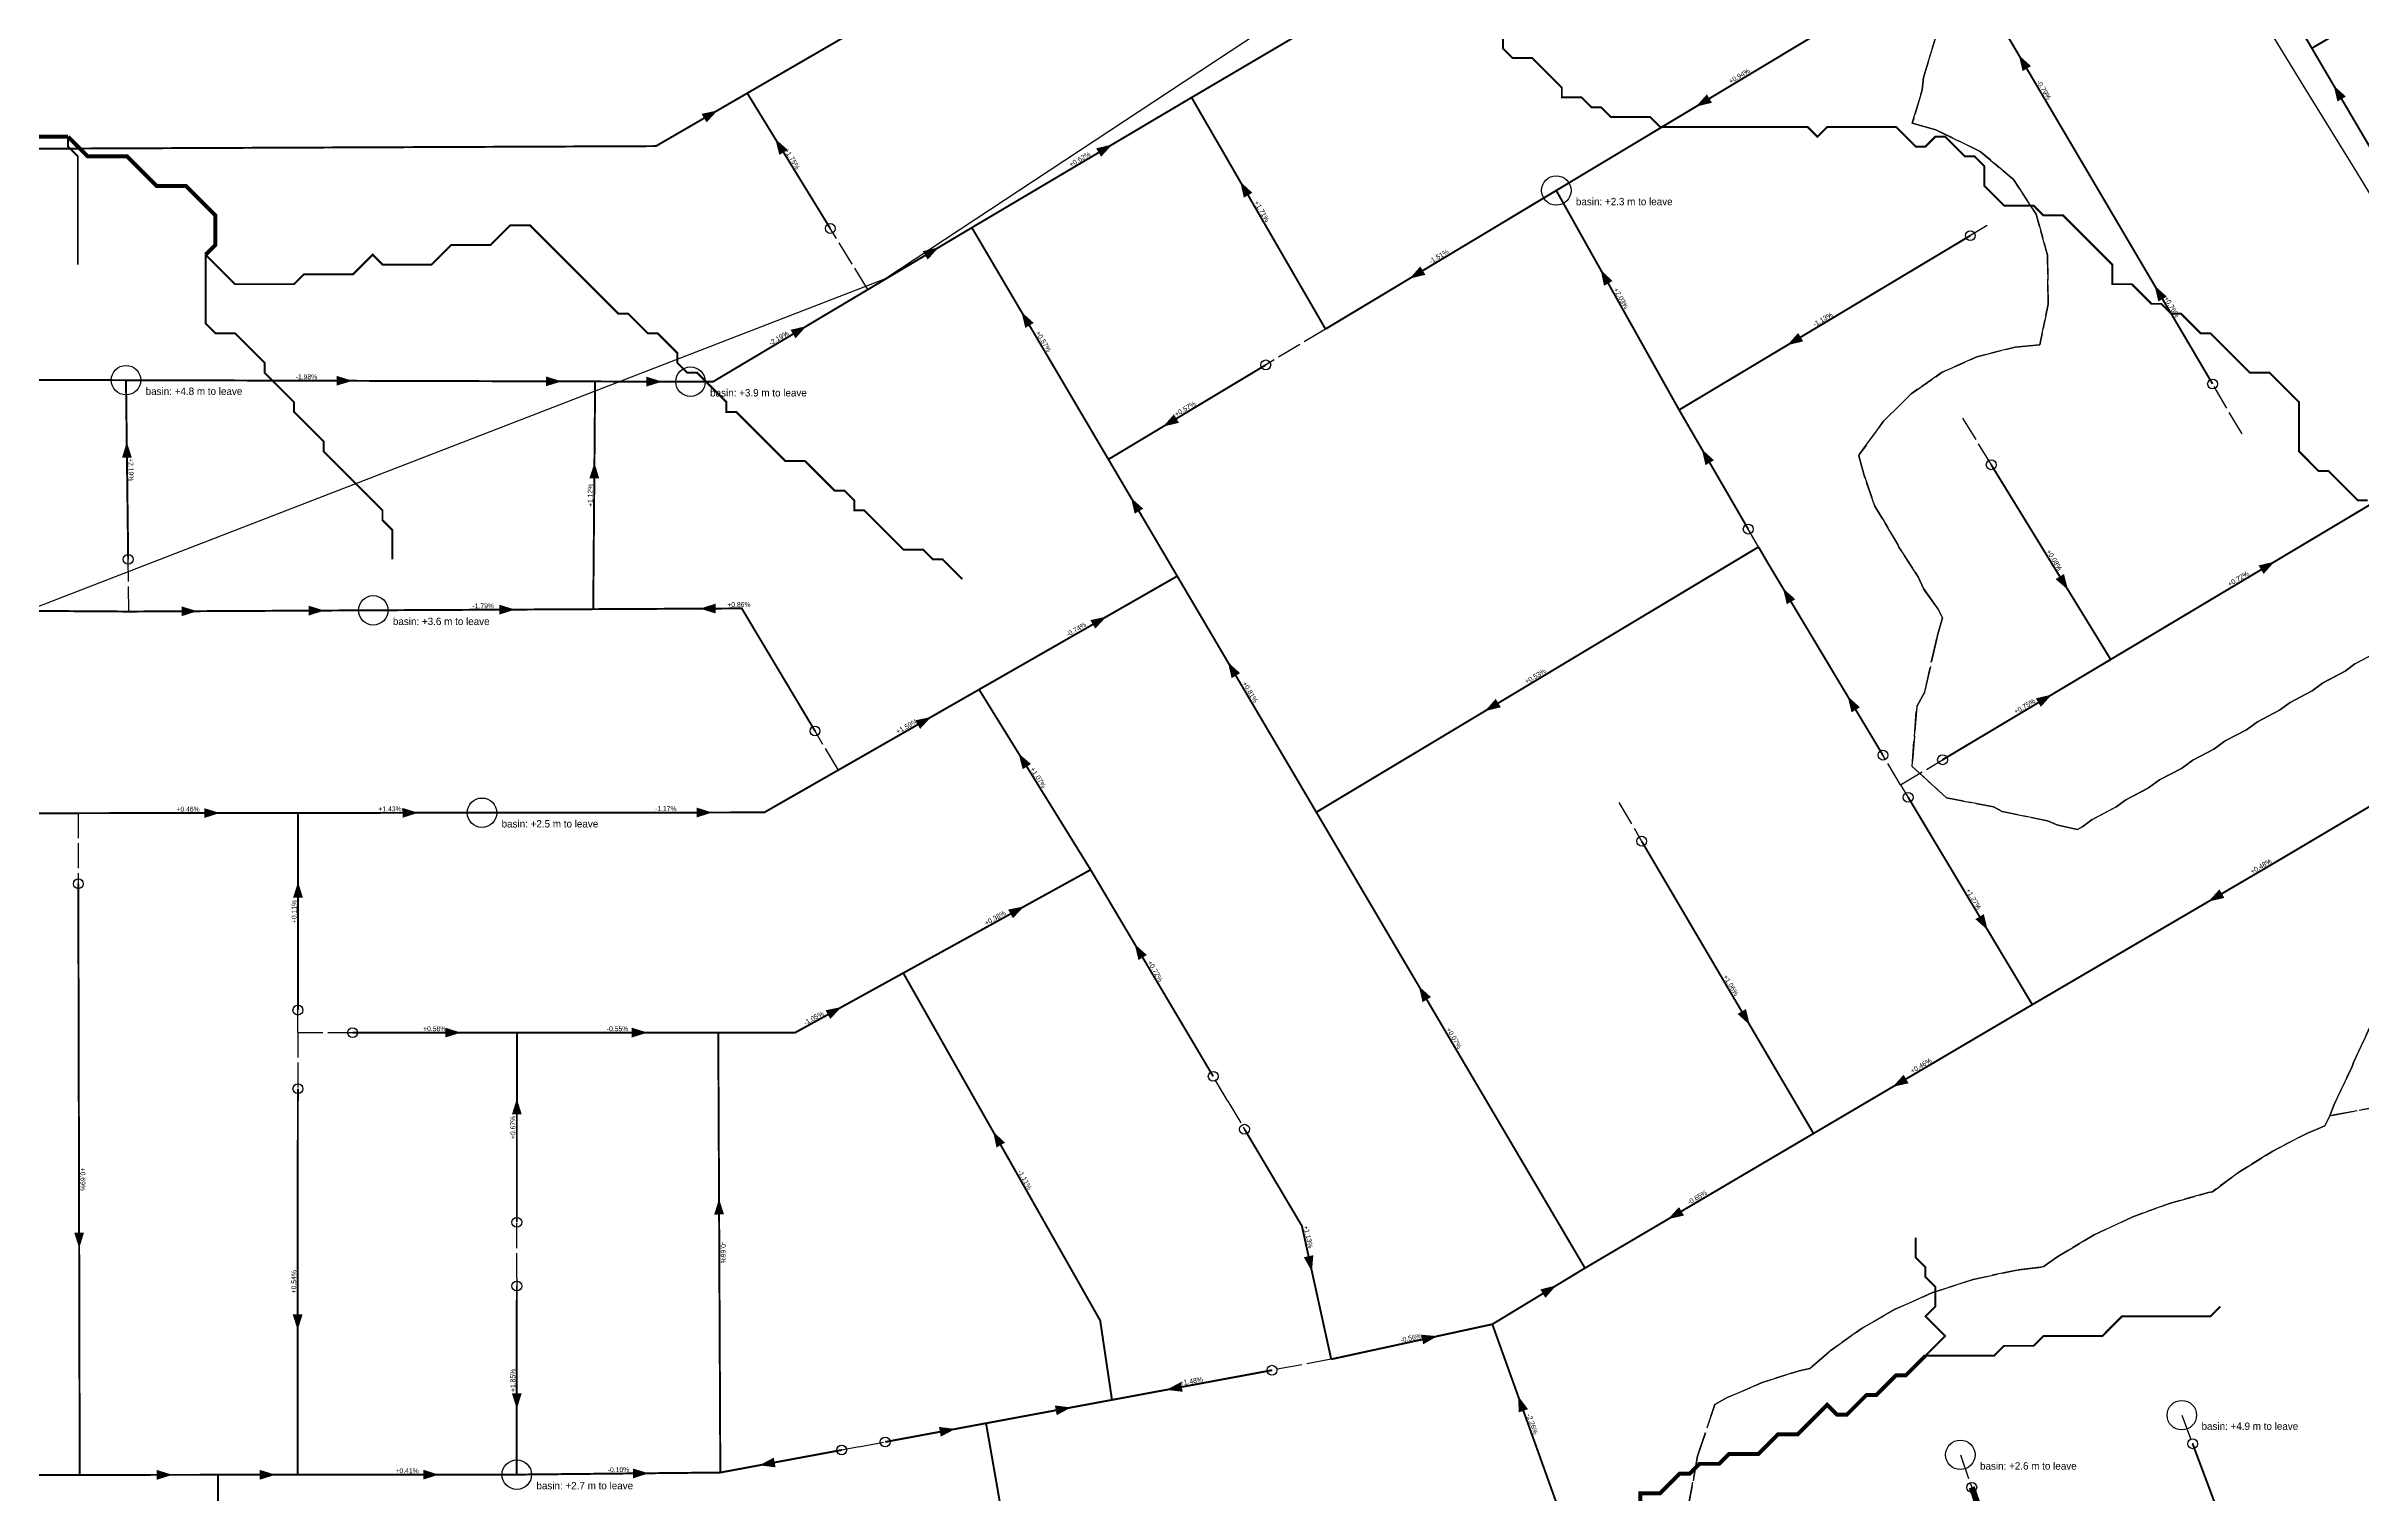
# Model space of a CAD drawing. Header units: metres. Extents: x 442821 to 452274, y 2561971 to 2571293.
# Drawn here: x 444798 to 445741, y 2565432 to 2566021 of the extents above; entities that cross this region are included whole.
import ezdxf
from ezdxf.enums import TextEntityAlignment as Align

# ---------------------------------------------------------------- set-up
doc = ezdxf.new("R2010")
doc.units = ezdxf.units.M
doc.header["$LTSCALE"] = 8
doc.linetypes.add('DASHDOT', pattern=[3.556, 2.54, -0.508, 0, -0.508])
doc.linetypes.add('DASHED', pattern=[1.524, 1.27, -0.254])
for name, color, linetype in [('A_ARROWS', 7, 'Continuous'), ('A_BASINS', 1, 'Continuous'), ('A_BRANCH', 7, 'Continuous'), ('A_BUILT_2006', 252, 'Continuous'), ('A_CATCHMENTS', 7, 'Continuous'), ('A_GRADIENT', 8, 'Continuous'), ('A_HEAD_GAP', 8, 'Continuous'), ('A_HEADS', 8, 'Continuous'), ('A_LATERAL', 7, 'Continuous'), ('A_STREAMS', 5, 'Continuous'), ('A_SUBMAIN', 7, 'Continuous')]:
    doc.layers.add(name, color=color, linetype=linetype)

msp = doc.modelspace()

# ---------------------------------------------------------------- linework, layer by layer
at = {"layer": 'A_ARROWS', "color": 2}
for points in [[(445601.28, 2566017.2), (445606.25, 2566012.7), (445602.81, 2566010.67)], [(445729.46, 2566004.83), (445734.42, 2566000.32), (445730.97, 2565998.3)], [(445656.54, 2565923.41), (445661.51, 2565918.92), (445658.07, 2565916.89)], [(445705.42, 2565811.02), (445700.94, 2565806.02), (445698.89, 2565809.45)], [(445621.32, 2565799.48), (445616.27, 2565803.89), (445619.68, 2565805.98)], [(445614.74, 2565756.91), (445610.26, 2565751.91), (445608.21, 2565755.35)]]:
    msp.add_solid(points, dxfattribs=at)
at = {"layer": 'A_ARROWS', "color": 3}
for points in [[(445469.84, 2565996.22), (445474.3, 2566001.23), (445476.36, 2565997.8)], [(445071.64, 2565994.71), (445067.1, 2565989.78), (445065.1, 2565993.24)], [(445095.1, 2565983.07), (445100.15, 2565978.66), (445096.74, 2565976.57)], [(445232.21, 2565980.78), (445227.72, 2565975.8), (445225.68, 2565979.24)], [(445284.35, 2565965.7), (445289.28, 2565961.16), (445285.82, 2565959.16)], [(445161.59, 2565938.92), (445157.12, 2565933.92), (445155.07, 2565937.36)], [(445353.2, 2565926.19), (445357.66, 2565931.2), (445359.72, 2565927.77)], [(445431.04, 2565929.85), (445435.91, 2565925.24), (445432.42, 2565923.29)], [(445195.31, 2565912.67), (445200.28, 2565908.17), (445196.84, 2565906.14)], [(445107.81, 2565906.91), (445103.34, 2565901.92), (445101.29, 2565905.35)], [(445506.99, 2565899.1), (445511.45, 2565904.1), (445513.51, 2565900.67)], [(444922.92, 2565884.62), (444916.51, 2565882.64), (444916.52, 2565886.64)], [(445008.11, 2565884.38), (445001.71, 2565882.4), (445001.72, 2565886.4)], [(445049.03, 2565884.27), (445042.63, 2565882.29), (445042.64, 2565886.29)], [(445252.89, 2565865.95), (445257.34, 2565870.96), (445259.4, 2565867.53)], [(444831.09, 2565859.7), (444833.17, 2565853.33), (444829.17, 2565853.28)], [(445472.24, 2565856.82), (445477.18, 2565852.29), (445473.72, 2565850.28)], [(445021.47, 2565851.27), (445023.42, 2565844.85), (445019.42, 2565844.89)], [(445239.86, 2565837.06), (445244.84, 2565832.57), (445241.39, 2565830.54)], [(445505.27, 2565800.18), (445510.28, 2565795.71), (445506.84, 2565793.66)], [(444859.81, 2565790.84), (444853.42, 2565788.8), (444853.4, 2565792.8)], [(444911.55, 2565791.1), (444905.16, 2565789.07), (444905.14, 2565793.07)], [(444989.16, 2565791.5), (444982.77, 2565789.46), (444982.75, 2565793.46)], [(445064.41, 2565791.88), (445070.8, 2565793.91), (445070.82, 2565789.91)], [(445229.9, 2565788.63), (445225.34, 2565783.72), (445223.36, 2565787.19)], [(445279.32, 2565770.12), (445284.29, 2565765.62), (445280.84, 2565763.59)], [(445383.89, 2565750.15), (445388.35, 2565755.16), (445390.41, 2565751.73)], [(445531.61, 2565756.2), (445536.61, 2565751.73), (445533.18, 2565749.68)], [(445158.6, 2565747.83), (445154.04, 2565742.92), (445152.05, 2565746.39)], [(445194.1, 2565733.01), (445199.17, 2565728.62), (445195.77, 2565726.51)], [(444869.02, 2565708.69), (444862.62, 2565706.68), (444862.61, 2565710.68)], [(444949.74, 2565708.77), (444943.34, 2565706.76), (444943.33, 2565710.76)], [(445069.48, 2565708.9), (445063.08, 2565706.89), (445063.08, 2565710.89)], [(444900.81, 2565680.62), (444902.8, 2565674.22), (444898.8, 2565674.22)], [(445678.42, 2565672.63), (445682.93, 2565677.59), (445684.95, 2565674.14)], [(445196.45, 2565670.7), (445191.81, 2565665.86), (445189.88, 2565669.36)], [(445588.61, 2565661.01), (445583.61, 2565665.47), (445587.04, 2565667.53)], [(445241.37, 2565655.38), (445246.35, 2565650.9), (445242.91, 2565648.86)], [(445357.03, 2565638.24), (445362, 2565633.74), (445358.56, 2565631.71)], [(445122.12, 2565629.73), (445117.48, 2565624.89), (445115.55, 2565628.4)], [(445491.75, 2565622.39), (445486.78, 2565626.89), (445490.23, 2565628.92)], [(444967.13, 2565619.3), (444960.73, 2565617.3), (444960.73, 2565621.3)], [(445043.08, 2565619.3), (445036.68, 2565617.3), (445036.68, 2565621.3)], [(445549.89, 2565597.19), (445554.39, 2565602.16), (445556.42, 2565598.71)], [(444989.88, 2565592.41), (444991.88, 2565586.01), (444987.88, 2565586.01)], [(445183.72, 2565579.09), (445188.61, 2565574.5), (445185.13, 2565572.53)], [(445072.19, 2565551.67), (445074.22, 2565545.28), (445070.22, 2565545.26)], [(445458.44, 2565543.34), (445462.94, 2565548.31), (445464.97, 2565544.86)], [(444811.72, 2565531.51), (444809.7, 2565537.91), (444813.7, 2565537.92)], [(445313.53, 2565522.03), (445310.21, 2565527.85), (445314.11, 2565528.71)], [(445413.01, 2565516.38), (445408.58, 2565511.35), (445406.51, 2565514.77)], [(444900.65, 2565498.19), (444898.66, 2565504.59), (444902.66, 2565504.59)], [(445364.64, 2565495.74), (445358.82, 2565492.43), (445357.97, 2565496.34)], [(444989.86, 2565466.09), (444987.86, 2565472.49), (444991.86, 2565472.49)], [(445254.26, 2565473.9), (445260.19, 2565477.03), (445260.92, 2565473.1)], [(445397.45, 2565471.4), (445401.49, 2565466.05), (445397.72, 2565464.7)], [(445168.38, 2565457.98), (445162.45, 2565454.84), (445161.72, 2565458.78)], [(445215.56, 2565466.73), (445209.63, 2565463.59), (445208.91, 2565467.52)], [(444849.7, 2565439.3), (444843.3, 2565437.29), (444843.29, 2565441.29)], [(444891.64, 2565439.33), (444885.24, 2565437.32), (444885.24, 2565441.32)], [(444958.15, 2565439.37), (444951.75, 2565437.37), (444951.75, 2565441.37)], [(445043.57, 2565439.94), (445037.19, 2565437.87), (445037.15, 2565441.87)], [(445088.54, 2565443.17), (445094.47, 2565446.31), (445095.2, 2565442.37)]]:
    msp.add_solid(points, dxfattribs=at)
at = {"layer": 'A_BASINS', "color": 1}
for centre in [(445412.99, 2565962.08), (444830.78, 2565884.87), (445060.56, 2565884.24), (444931.43, 2565791.2), (444975.67, 2565708.8), (445667.66, 2565463.6), (445577.48, 2565447.42), (444989.85, 2565439.39)]:
    msp.add_circle(centre, 6, dxfattribs=at)
at = {"layer": 'A_BRANCH', "color": 2, "const_width": 0.8}
for points in [[(445798.33, 2566065.43), (445720.56, 2566019.99)], [(445570.23, 2565730.35), (445638.68, 2565771.19)]]:
    msp.add_lwpolyline(points, dxfattribs=at)
at = {"layer": 'A_BRANCH', "color": 3, "const_width": 0.8}
for points in [[(445563.7, 2566052.58), (445412.99, 2565962.08)], [(445117.47, 2565946.62), (445083.68, 2566001.69)], [(444831.67, 2565811.94), (444830.78, 2565884.87)], [(445294.75, 2565891.09), (445230.69, 2565852.63)], [(445491.13, 2565824.24), (445463, 2565872.77)], [(445111.26, 2565742.07), (445081.43, 2565791.97), (445020.98, 2565791.66)], [(445556.24, 2565715.07), (445606.77, 2565630.69)], [(444811.36, 2565679.88), (444811.94, 2565439.27)], [(444900.74, 2565596.47), (444900.6, 2565439.33)], [(445286.09, 2565579.98), (445309.45, 2565540.61), (445321.38, 2565486.35)], [(444989.87, 2565516.14), (444989.85, 2565439.39)], [(445297.27, 2565481.88), (445232.14, 2565469.8)], [(445139.81, 2565452.68), (445180.87, 2565460.29)]]:
    msp.add_lwpolyline(points, dxfattribs=at)
at = {"layer": 'A_BRANCH', "color": 3, "linetype": 'DASHED', "const_width": 0.8}
for points in [[(445794.24, 2565741.07), (445704.29, 2565687.78), (445606.77, 2565630.69)], [(444900.76, 2565628.47), (444900.83, 2565708.72)]]:
    msp.add_lwpolyline(points, dxfattribs=at)
at = {"layer": 'A_BUILT_2006', "color": 252}
for points in [[(444422.44, 2563343.67), (444425.81, 2563359.7), (444354.25, 2563402.28), (444079.07, 2562950.56), (443944.47, 2563054.62), (443895.55, 2563534.89), (443894.21, 2564981.63), (443353.42, 2565026.28), (443356.77, 2565236.27), (445139.69, 2565926.07), (445353.06, 2566067)], [(445698.38, 2566035.12), (445716.87, 2566005.02)], [(445716.87, 2566005.02), (445737.19, 2565971.95)], [(445737.19, 2565971.95), (445757.08, 2565939.58)]]:
    msp.add_lwpolyline(points, dxfattribs=at)
at = {"layer": 'A_CATCHMENTS', "color": 2, "linetype": 'DASHED'}
for points in [[(445747.42, 2565774.36), (445738.11, 2565769.4), (445734.07, 2565766.42), (445724.91, 2565761.55), (445720.71, 2565758.47), (445711.7, 2565753.71), (445707.36, 2565750.52), (445698.5, 2565745.86), (445694, 2565742.58), (445685.3, 2565738.02), (445680.71, 2565734.68), (445672.09, 2565730.18), (445667.51, 2565726.86), (445658.61, 2565722.23), (445654.13, 2565718.96), (445644.89, 2565714.12), (445640.75, 2565711.06), (445631.17, 2565706), (445627.36, 2565703.17), (445625.19, 2565702.01), (445617.13, 2565703.77), (445612.91, 2565705.5), (445594.56, 2565709.36), (445590.93, 2565711.22), (445571.82, 2565714.85), (445557.82, 2565727.67), (445559.71, 2565752.09), (445562.99, 2565758.05), (445567.98, 2565780.29), (445568.11, 2565780.57), (445570.18, 2565788.11), (445568.39, 2565791.69), (445562.45, 2565800.03), (445560.27, 2565804.89), (445552.44, 2565816.9), (445552, 2565818), (445542.72, 2565833.63), (445538.13, 2565846.64), (445536.14, 2565854.13), (445536.44, 2565854.69), (445546.24, 2565868.22), (445557.47, 2565879.34), (445570.13, 2565888.08), (445584.23, 2565894.41), (445599.76, 2565898.35), (445609.79, 2565899.27), (445613.17, 2565915.83), (445612.96, 2565935.72), (445608.29, 2565952.44), (445599.16, 2565966.52), (445585.56, 2565977.98), (445567.5, 2565986.81), (445557.93, 2565989.44), (445561.99, 2566003.03), (445562.44, 2566008.12), (445567.94, 2566026.01)], [(445834.88, 2565605.16), (445727.86, 2565585.48), (445729.6, 2565590.03), (445737, 2565605.52), (445737.58, 2565607.16), (445745.64, 2565624.73)]]:
    msp.add_lwpolyline(points, dxfattribs=at)
at = {"layer": 'A_CATCHMENTS', "color": 3, "linetype": 'DASHED'}
for points in [[(445567.94, 2566026.01), (445562.44, 2566008.12), (445561.99, 2566003.03), (445557.93, 2565989.44), (445567.5, 2565986.81), (445585.56, 2565977.98), (445599.16, 2565966.52), (445608.29, 2565952.44), (445612.96, 2565935.72), (445613.17, 2565915.83), (445609.79, 2565899.27), (445599.76, 2565898.35), (445584.23, 2565894.41), (445570.13, 2565888.08), (445557.47, 2565879.34), (445546.24, 2565868.22), (445536.44, 2565854.69), (445536.14, 2565854.13), (445538.13, 2565846.64), (445542.72, 2565833.63), (445552, 2565818), (445552.44, 2565816.9), (445560.27, 2565804.89), (445562.45, 2565800.03), (445568.39, 2565791.69), (445570.18, 2565788.11), (445568.11, 2565780.57), (445567.98, 2565780.29), (445562.99, 2565758.05), (445559.71, 2565752.09), (445557.82, 2565727.67), (445571.82, 2565714.85), (445590.93, 2565711.22), (445594.56, 2565709.36), (445612.91, 2565705.5), (445617.13, 2565703.77), (445625.19, 2565702.01), (445627.36, 2565703.17), (445631.17, 2565706), (445640.75, 2565711.06), (445644.89, 2565714.12), (445654.13, 2565718.96), (445658.61, 2565722.23), (445667.51, 2565726.86), (445672.09, 2565730.18), (445680.71, 2565734.68), (445685.3, 2565738.02), (445694, 2565742.58), (445698.5, 2565745.86), (445707.36, 2565750.52), (445711.7, 2565753.71), (445720.71, 2565758.47), (445724.91, 2565761.55), (445734.07, 2565766.42), (445738.11, 2565769.4), (445747.42, 2565774.36)], [(445745.64, 2565624.73), (445737.58, 2565607.16), (445737, 2565605.52), (445729.6, 2565590.03), (445727.86, 2565585.48), (445725.86, 2565581.38), (445718.5, 2565578.25), (445704.68, 2565571.08), (445691.47, 2565562.89), (445680.08, 2565554.55), (445678.53, 2565554.24), (445663.04, 2565549.94), (445647.64, 2565544.32), (445631.99, 2565536.94), (445617.15, 2565528.2), (445611.17, 2565523.9), (445600.43, 2565522.64), (445582.69, 2565518.83), (445565.9, 2565513.38), (445550.91, 2565506.68), (445537.51, 2565499.03), (445524.88, 2565490.08), (445516.22, 2565482.59), (445511.93, 2565481.67), (445496.85, 2565476.88), (445482.58, 2565470.71), (445477.56, 2565467.9), (445470.5, 2565446.87), (445466.75, 2565426.27)]]:
    msp.add_lwpolyline(points, dxfattribs=at)
at = {"layer": 'A_CATCHMENTS', "color": 1, "linetype": 'DASHED'}
msp.add_lwpolyline([(445466.75, 2565426.27), (445470.5, 2565446.87), (445477.56, 2565467.9), (445482.58, 2565470.71), (445496.85, 2565476.88), (445511.93, 2565481.67), (445516.22, 2565482.59), (445524.88, 2565490.08), (445537.51, 2565499.03), (445550.91, 2565506.68), (445565.9, 2565513.38), (445582.69, 2565518.83), (445600.43, 2565522.64), (445611.17, 2565523.9), (445617.15, 2565528.2), (445631.99, 2565536.94), (445647.64, 2565544.32), (445663.04, 2565549.94), (445678.53, 2565554.24), (445680.08, 2565554.55), (445691.47, 2565562.89), (445704.68, 2565571.08), (445718.5, 2565578.25), (445725.86, 2565581.38), (445727.86, 2565585.48), (445834.88, 2565605.16)], dxfattribs=at)
at = {"layer": 'A_HEAD_GAP', "color": 8, "linetype": 'DASHED'}
for points in [[(445132.73, 2565921.74), (445117.47, 2565946.62)], [(445588.45, 2565947.86), (445581.56, 2565943.73)], [(445319.06, 2565905.69), (445294.75, 2565891.09)], [(445692.13, 2565863.02), (445680.15, 2565883.35)], [(445578.4, 2565869.42), (445590.05, 2565850.44)], [(445495.33, 2565816.99), (445491.13, 2565824.24)], [(444831.93, 2565790.69), (444831.67, 2565811.94)], [(445120.76, 2565726.18), (445111.26, 2565742.07)], [(445553.18, 2565720.18), (445545.96, 2565732.23)], [(445553.18, 2565720.18), (445570.23, 2565730.35)], [(445438.46, 2565713), (445447.74, 2565697.22)], [(445553.18, 2565720.18), (445556.24, 2565715.07)], [(444811.29, 2565708.62), (444811.36, 2565679.88)], [(444900.76, 2565619.3), (444900.76, 2565628.47)], [(444900.76, 2565619.3), (444900.74, 2565596.47)], [(444900.76, 2565619.3), (444923, 2565619.3)], [(445279.35, 2565591.34), (445273.34, 2565601.49)], [(445279.35, 2565591.34), (445286.09, 2565579.98)], [(444989.87, 2565519.35), (444989.87, 2565542.08)], [(444989.87, 2565519.35), (444989.87, 2565516.14)], [(445321.38, 2565486.35), (445297.27, 2565481.88)], [(445667.66, 2565463.6), (445672.03, 2565451.93)], [(445129.14, 2565450.7), (445122.12, 2565449.4)], [(445129.14, 2565450.7), (445139.81, 2565452.68)], [(445577.48, 2565447.42), (445582.13, 2565434.23)]]:
    msp.add_lwpolyline(points, dxfattribs=at)
at = {"layer": 'A_HEADS', "color": 3}
for centre in [(445117.47, 2565946.62), (445581.56, 2565943.73), (445294.75, 2565891.09), (445491.13, 2565824.24), (444831.67, 2565811.94), (445111.26, 2565742.07), (445545.96, 2565732.23), (445556.24, 2565715.07), (445447.74, 2565697.22), (444811.36, 2565679.88), (444900.76, 2565628.47), (444923, 2565619.3), (445273.34, 2565601.49), (444900.74, 2565596.47), (445286.09, 2565579.98), (444989.87, 2565542.08), (444989.87, 2565516.14), (445297.27, 2565481.88), (445122.12, 2565449.4), (445139.81, 2565452.68)]:
    msp.add_circle(centre, 2, dxfattribs=at)
at = {"layer": 'A_HEADS', "color": 2}
for centre in [(445680.15, 2565883.35), (445590.05, 2565850.44), (445570.23, 2565730.35)]:
    msp.add_circle(centre, 2, dxfattribs=at)
at = {"layer": 'A_HEADS', "color": 1}
for centre in [(445672.03, 2565451.93), (445582.13, 2565434.23)]:
    msp.add_circle(centre, 2, dxfattribs=at)
at = {"layer": 'A_LATERAL', "color": 2, "const_width": 0.8}
for points in [[(445720.56, 2566019.99), (445665.53, 2566113.72)], [(445680.15, 2565883.35), (445644.19, 2565944.38)], [(445638.68, 2565771.19), (445744.18, 2565834.15)]]:
    msp.add_lwpolyline(points, dxfattribs=at)
at = {"layer": 'A_LATERAL', "color": 3, "linetype": 'DASHED', "const_width": 0.8}
for points in [[(445083.68, 2566001.69), (445198.62, 2566068.26)], [(445258.7, 2565805.11), (445230.69, 2565852.63)], [(444811.29, 2565708.62), (444900.83, 2565708.72)], [(445424.67, 2565523.45), (445315.32, 2565709.02)], [(445147.18, 2565643.55), (445223.45, 2565685.58)], [(445606.77, 2565630.69), (445517.71, 2565578.24)], [(444900.6, 2565439.33), (444989.85, 2565439.39)], [(444989.85, 2565439.39), (445072.71, 2565440.24)]]:
    msp.add_lwpolyline(points, dxfattribs=at)
at = {"layer": 'A_LATERAL', "color": 3, "const_width": 0.8}
for points in [[(445264.54, 2565999.93), (445360.1, 2566056.14)], [(445044.69, 2565980.13), (445046.48, 2565980.14), (445083.68, 2566001.69)], [(445175.1, 2565946.96), (445264.54, 2565999.93)], [(445319.06, 2565905.69), (445264.54, 2565999.93)], [(445463, 2565872.77), (445412.99, 2565962.08)], [(445230.69, 2565852.63), (445175.1, 2565946.96)], [(444707.48, 2565885.22), (444830.78, 2565884.87)], [(444977.67, 2565884.47), (445021.74, 2565884.35)], [(445020.98, 2565791.66), (445021.74, 2565884.35)], [(445021.74, 2565884.35), (445060.56, 2565884.24)], [(445495.33, 2565816.99), (445315.32, 2565709.02)], [(445525.47, 2565766.45), (445499.14, 2565810.42), (445495.33, 2565816.99)], [(445315.32, 2565709.02), (445258.7, 2565805.11)], [(444871.73, 2565790.9), (444931.43, 2565791.2)], [(445120.76, 2565726.18), (445178.04, 2565758.95)], [(445223.45, 2565685.58), (445178.04, 2565758.95)], [(444900.83, 2565708.72), (444975.67, 2565708.8)], [(445447.74, 2565697.22), (445517.71, 2565578.24)], [(445273.34, 2565601.49), (445223.45, 2565685.58)], [(444923, 2565619.3), (444989.89, 2565619.3)], [(444989.87, 2565542.08), (444989.89, 2565619.3)], [(445122.12, 2565449.4), (445091.26, 2565443.68), (445072.71, 2565440.24)]]:
    msp.add_lwpolyline(points, dxfattribs=at)
at = {"layer": 'A_LATERAL', "color": 2, "linetype": 'DASHDOT', "const_width": 0.8}
for points in [[(445644.19, 2565944.38), (445576.06, 2566060)], [(445747.88, 2565973.46), (445720.56, 2566019.99)]]:
    msp.add_lwpolyline(points, dxfattribs=at)
at = {"layer": 'A_LATERAL', "color": 3, "linetype": 'DASHDOT', "const_width": 0.8}
for points in [[(444339.64, 2565975.79), (444339.64, 2565977.21), (445044.69, 2565980.13)], [(445412.99, 2565962.08), (445319.06, 2565905.69)], [(445132.73, 2565921.74), (445175.1, 2565946.96)], [(445581.56, 2565943.73), (445463, 2565872.77)], [(445060.56, 2565884.24), (445069.68, 2565884.21), (445132.73, 2565921.74)], [(444830.78, 2565884.87), (444977.67, 2565884.47)], [(445178.04, 2565758.95), (445258.7, 2565805.11)], [(444733.36, 2565791.37), (444831.93, 2565790.69)], [(444831.93, 2565790.69), (444871.73, 2565790.9)], [(444931.43, 2565791.2), (445020.98, 2565791.66)], [(445545.96, 2565732.23), (445525.47, 2565766.45)], [(444975.67, 2565708.8), (445090.59, 2565708.92), (445120.76, 2565726.18)], [(444726.29, 2565708.54), (444811.29, 2565708.62)], [(445071.87, 2565619.3), (445103.18, 2565619.3), (445147.18, 2565643.55)], [(445232.14, 2565469.8), (445227.34, 2565502.11), (445147.18, 2565643.55)], [(444989.89, 2565619.3), (445071.87, 2565619.3)], [(445072.71, 2565440.24), (445071.87, 2565619.3)], [(445517.71, 2565578.24), (445424.67, 2565523.45)], [(445386.97, 2565500.59), (445424.67, 2565523.45)], [(445321.38, 2565486.35), (445386.97, 2565500.59)], [(445416.53, 2565418.21), (445386.97, 2565500.59)], [(445180.87, 2565460.29), (445232.14, 2565469.8)], [(445195.4, 2565377.25), (445180.87, 2565460.29)], [(444726.05, 2565439.22), (444811.94, 2565439.27)], [(444811.94, 2565439.27), (444868.2, 2565439.31)], [(444868.2, 2565439.31), (444900.6, 2565439.33)], [(444868.46, 2565366.09), (444868.2, 2565439.31)]]:
    msp.add_lwpolyline(points, dxfattribs=at)
at = {"layer": 'A_LATERAL', "color": 2, "linetype": 'DASHED', "const_width": 0.8}
msp.add_lwpolyline([(445590.05, 2565850.44), (445638.68, 2565771.19)], dxfattribs=at)
at = {"layer": 'A_LATERAL', "color": 1, "linetype": 'DASHDOT', "const_width": 0.8}
msp.add_lwpolyline([(445672.03, 2565451.93), (445694.59, 2565391.71), (445731.92, 2565343.14)], dxfattribs=at)
at = {"layer": 'A_STREAMS', "color": 5}
for points, const_width in [([(445743.3, 2565835.92), (445739.3, 2565835.92), (445735.3, 2565839.92), (445731.3, 2565843.92), (445727.3, 2565847.92), (445723.3, 2565847.92), (445719.3, 2565851.92), (445715.3, 2565855.92), (445715.3, 2565859.93), (445715.3, 2565863.93), (445715.3, 2565867.93), (445715.3, 2565871.93), (445715.3, 2565875.93), (445711.3, 2565879.93), (445707.3, 2565883.93), (445703.3, 2565887.94), (445699.3, 2565887.94), (445695.3, 2565887.94), (445691.3, 2565891.94), (445687.29, 2565895.94), (445683.29, 2565899.94), (445679.29, 2565903.94), (445675.29, 2565903.94), (445671.29, 2565907.94), (445667.29, 2565911.94), (445663.29, 2565911.94), (445659.29, 2565915.95), (445655.29, 2565915.95), (445651.29, 2565919.95), (445647.29, 2565923.95), (445643.29, 2565923.95), (445639.29, 2565923.95), (445639.29, 2565927.95), (445639.29, 2565931.95), (445635.29, 2565935.95), (445631.29, 2565939.95), (445627.29, 2565943.96), (445623.29, 2565947.96), (445619.29, 2565951.96), (445615.28, 2565951.96), (445611.28, 2565951.96), (445607.28, 2565955.96), (445603.28, 2565955.96), (445599.28, 2565955.96), (445595.28, 2565955.96), (445591.28, 2565959.96), (445587.28, 2565963.96), (445587.28, 2565967.96), (445587.28, 2565971.96), (445583.28, 2565975.97), (445579.28, 2565975.97), (445575.28, 2565979.97), (445571.28, 2565983.97), (445567.28, 2565983.97), (445563.28, 2565979.97), (445559.28, 2565979.97), (445555.28, 2565983.97), (445551.28, 2565987.97), (445547.28, 2565987.97), (445543.27, 2565987.97), (445539.27, 2565987.97), (445535.27, 2565987.97), (445531.27, 2565987.97), (445527.27, 2565987.97), (445523.27, 2565987.97), (445519.27, 2565983.97), (445515.27, 2565987.97), (445511.27, 2565987.97), (445507.27, 2565987.97), (445503.27, 2565987.97), (445499.27, 2565987.97), (445495.27, 2565987.97), (445491.27, 2565987.97), (445487.27, 2565987.97), (445483.27, 2565987.97), (445479.27, 2565987.97), (445475.27, 2565987.97), (445471.26, 2565987.97), (445467.26, 2565987.97), (445463.26, 2565987.97), (445459.26, 2565987.97), (445455.26, 2565987.97), (445451.26, 2565991.97), (445447.26, 2565991.97), (445443.26, 2565991.97), (445439.26, 2565991.97), (445435.26, 2565991.97), (445431.26, 2565995.97), (445427.26, 2565995.97), (445423.26, 2565999.97), (445419.26, 2565999.97), (445415.26, 2565999.97), (445415.26, 2566003.98), (445411.26, 2566007.98), (445407.26, 2566011.98), (445403.26, 2566015.98), (445399.25, 2566015.98), (445395.25, 2566015.98), (445391.25, 2566019.98), (445391.25, 2566023.98)], 0.8), ([(444807.17, 2565983.97), (444803.17, 2565983.97), (444799.17, 2565983.97), (444795.17, 2565983.97)], 1.6), ([(444863.18, 2565935.95), (444867.18, 2565939.95), (444867.18, 2565943.96), (444867.18, 2565947.96), (444867.18, 2565951.96), (444863.18, 2565955.96), (444859.18, 2565959.96), (444855.18, 2565963.96), (444851.18, 2565963.96), (444847.18, 2565963.96), (444843.18, 2565963.96), (444839.18, 2565967.96), (444835.18, 2565971.96), (444831.18, 2565975.97), (444827.18, 2565975.97), (444823.18, 2565975.97), (444819.17, 2565975.97), (444815.17, 2565975.97), (444811.17, 2565979.97), (444807.17, 2565983.97)], 1.6), ([(444811.17, 2565931.95), (444811.17, 2565935.95), (444811.17, 2565939.95), (444811.17, 2565943.96), (444811.17, 2565947.96), (444811.17, 2565951.96), (444811.17, 2565955.96), (444811.17, 2565959.96), (444811.17, 2565963.96), (444811.17, 2565967.96), (444811.17, 2565971.96), (444811.17, 2565975.97), (444807.17, 2565979.97), (444807.17, 2565983.97)], 0.8), ([(445171.22, 2565803.91), (445167.22, 2565807.91), (445163.22, 2565811.91), (445159.22, 2565811.91), (445155.22, 2565815.91), (445151.22, 2565815.91), (445147.22, 2565815.91), (445143.22, 2565819.91), (445139.22, 2565823.91), (445135.22, 2565827.91), (445131.22, 2565831.92), (445127.22, 2565831.92), (445127.22, 2565835.92), (445123.22, 2565839.92), (445119.22, 2565839.92), (445115.22, 2565843.92), (445111.22, 2565847.92), (445107.21, 2565851.92), (445103.21, 2565851.92), (445099.21, 2565851.92), (445095.21, 2565855.92), (445091.21, 2565859.93), (445087.21, 2565863.93), (445083.21, 2565867.93), (445079.21, 2565871.93), (445075.21, 2565871.93), (445075.21, 2565875.93), (445071.21, 2565879.93), (445067.21, 2565883.93), (445063.21, 2565887.94), (445059.21, 2565887.94), (445055.21, 2565891.94), (445055.21, 2565895.94), (445051.21, 2565899.94), (445047.21, 2565903.94), (445043.21, 2565903.94), (445039.21, 2565907.94), (445035.2, 2565911.94), (445031.2, 2565911.94), (445027.2, 2565915.95), (445023.2, 2565919.95), (445019.2, 2565923.95), (445015.2, 2565927.95), (445011.2, 2565931.95), (445007.2, 2565935.95), (445003.2, 2565939.95), (444999.2, 2565943.96), (444995.2, 2565947.96), (444991.2, 2565947.96), (444987.2, 2565947.96), (444983.2, 2565943.96), (444979.2, 2565939.95), (444975.2, 2565939.95), (444971.2, 2565939.95), (444967.2, 2565939.95), (444963.19, 2565939.95), (444959.19, 2565935.95), (444955.19, 2565931.95), (444951.19, 2565931.95), (444947.19, 2565931.95), (444943.19, 2565931.95), (444939.19, 2565931.95), (444935.19, 2565931.95), (444931.19, 2565935.95), (444927.19, 2565931.95), (444923.19, 2565927.95), (444919.19, 2565927.95), (444915.19, 2565927.95), (444911.19, 2565927.95), (444907.19, 2565927.95), (444903.19, 2565927.95), (444899.19, 2565923.95), (444895.19, 2565923.95), (444891.18, 2565923.95), (444887.18, 2565923.95), (444883.18, 2565923.95), (444879.18, 2565923.95), (444875.18, 2565923.95), (444871.18, 2565927.95), (444867.18, 2565931.95), (444863.18, 2565935.95)], 0.8), ([(444939.19, 2565811.91), (444939.19, 2565815.91), (444939.19, 2565819.91), (444939.19, 2565823.91), (444935.19, 2565827.91), (444935.19, 2565831.92), (444931.19, 2565835.92), (444927.19, 2565839.92), (444923.19, 2565843.92), (444919.19, 2565847.92), (444915.19, 2565851.92), (444911.19, 2565855.92), (444911.19, 2565859.93), (444907.19, 2565863.93), (444903.19, 2565867.93), (444899.19, 2565871.93), (444899.19, 2565875.93), (444895.19, 2565879.93), (444891.18, 2565883.93), (444887.18, 2565887.94), (444887.18, 2565891.94), (444883.18, 2565895.94), (444879.18, 2565899.94), (444875.18, 2565903.94), (444871.18, 2565903.94), (444867.18, 2565903.94), (444863.18, 2565907.94), (444863.18, 2565911.94), (444863.18, 2565915.95), (444863.18, 2565919.95), (444863.18, 2565923.95), (444863.18, 2565927.95), (444863.18, 2565931.95), (444863.18, 2565935.95)], 0.8), ([(445559.28, 2565535.81), (445559.28, 2565531.81), (445559.28, 2565527.81), (445563.28, 2565523.81), (445563.28, 2565519.81), (445567.28, 2565515.81), (445567.28, 2565511.8), (445567.28, 2565507.8), (445563.28, 2565503.8), (445567.28, 2565499.8), (445571.28, 2565495.8), (445567.28, 2565491.8), (445563.28, 2565487.8)], 0.8), ([(445683.29, 2565507.8), (445679.29, 2565503.8), (445675.29, 2565503.8), (445671.29, 2565503.8), (445667.29, 2565503.8), (445663.29, 2565503.8), (445659.29, 2565503.8), (445655.29, 2565503.8), (445651.29, 2565503.8), (445647.29, 2565503.8), (445643.29, 2565503.8), (445639.29, 2565499.8), (445635.29, 2565495.8), (445631.29, 2565495.8), (445627.29, 2565495.8), (445623.29, 2565495.8), (445619.29, 2565495.8), (445615.28, 2565495.8), (445611.28, 2565495.8), (445607.28, 2565491.8), (445603.28, 2565491.8), (445599.28, 2565491.8), (445595.28, 2565491.8), (445591.28, 2565487.8), (445587.28, 2565487.8), (445583.28, 2565487.8), (445579.28, 2565487.8), (445575.28, 2565487.8), (445571.28, 2565487.8), (445567.28, 2565487.8), (445563.28, 2565487.8)], 0.8), ([(445563.28, 2565487.8), (445559.28, 2565483.79), (445555.28, 2565479.79), (445551.28, 2565479.79), (445547.28, 2565475.79), (445543.27, 2565471.79), (445539.27, 2565471.79), (445535.27, 2565467.79), (445531.27, 2565463.79), (445527.27, 2565463.79), (445523.27, 2565467.79), (445519.27, 2565463.79), (445515.27, 2565459.79), (445511.27, 2565455.78), (445507.27, 2565455.78), (445503.27, 2565455.78), (445499.27, 2565451.78), (445495.27, 2565447.78), (445491.27, 2565447.78), (445487.27, 2565447.78), (445483.27, 2565447.78), (445479.27, 2565443.78), (445475.27, 2565443.78), (445471.26, 2565443.78), (445467.26, 2565439.78), (445463.26, 2565439.78), (445459.26, 2565435.78), (445455.26, 2565431.78), (445451.26, 2565431.78), (445447.26, 2565431.78), (445447.26, 2565427.78)], 1.6)]:
    msp.add_lwpolyline(points, dxfattribs=dict(at, const_width=const_width))
at = {"layer": 'A_SUBMAIN', "color": 1, "linetype": 'DASHDOT', "const_width": 2.5}
msp.add_lwpolyline([(445582.13, 2565434.23), (445635.2, 2565283.34)], dxfattribs=at)

# ---------------------------------------------------------------- texts
at = {"layer": 'A_BASINS', "color": 1}
for s, p in [('basin: +2.3 m to leave', (445420.99, 2565956.08)), ('basin: +4.8 m to leave', (444838.78, 2565878.87)), ('basin: +3.9 m to leave', (445068.56, 2565878.24)), ('basin: +3.6 m to leave', (444939.43, 2565785.2)), ('basin: +2.5 m to leave', (444983.67, 2565702.8)), ('basin: +4.9 m to leave', (445675.66, 2565457.6)), ('basin: +2.6 m to leave', (445585.48, 2565441.42)), ('basin: +2.7 m to leave', (444997.85, 2565433.39))]:
    msp.add_text(s, height=3, dxfattribs=at).set_placement(p)
at = {"layer": 'A_GRADIENT', "color": 3}
for s, rotation, p in [('+0.94%', 30.98217, (445488.34, 2566007.33)), ('+1.75%', 301.53342, (445100.57, 2565974.15)), ('+0.62%', 30.63913, (445219.82, 2565973.45)), ('+1.71%', 300.04974, (445291.8, 2565952.81)), ('-1.51%', 30.98217, (445366.03, 2565933.89)), ('+2.03%', 299.24804, (445437.99, 2565917.43)), ('-1.13%', 30.89875, (445522.28, 2565908.25)), ('-2.19%', 30.7605, (445097.29, 2565900.64)), ('+0.57%', 300.51045, (445202.9, 2565899.79)), ('-1.98%', -0.15876, (444904.23, 2565884.67)), ('+0.57%', 30.98217, (445262.72, 2565871.86)), ('+2.19%', 270.69932, (444831.23, 2565848.41)), ('+1.12%', 89.52645, (445021.36, 2565838)), ('-1.79%', 0.29269, (444976.2, 2565791.43)), ('+0.86%', 0.29269, (445080.27, 2565791.96)), ('-0.74%', 29.77771, (445218.37, 2565782.03)), ('+0.81%', 300.51045, (445287.01, 2565757.06)), ('+0.53%', 30.95772, (445405.32, 2565763)), ('+1.59%', 29.77771, (445149.4, 2565742.57)), ('+1.07%', 301.75507, (445200.75, 2565722.27)), ('+0.46%', 0.06028, (444856.06, 2565708.67)), ('+1.43%', 0.06028, (444938.25, 2565708.76)), ('-1.17%', 0.06028, (445050.51, 2565708.88)), ('+0.48%', 30.3449, (445700.64, 2565685.64)), ('+1.27%', -59.08519, (445581.5, 2565672.88)), ('+0.11%', 89.95076, (444900.8, 2565668.59)), ('+0.38%', 28.85863, (445185.32, 2565664.56)), ('+0.72%', 300.67668, (445248.39, 2565643.53)), ('+1.06%', -59.53965, (445482.72, 2565637.73)), ('-1.05%', 28.85863, (445111.47, 2565623.87)), ('+0.07%', 300.51045, (445370, 2565616.23)), ('+0.46%', 30.49463, (445562.24, 2565604.46)), ('+0.67%', 89.99002, (444989.88, 2565580.69)), ('+0.69%', -89.86164, (444811.65, 2565559.57)), ('-1.11%', 299.54035, (445195.31, 2565558.62)), ('-0.65%', 30.49463, (445471.19, 2565550.84)), ('-0.66%', 270.26769, (445072.29, 2565529.77)), ('+1.13%', -77.602, (445310.5, 2565535.83)), ('+0.54%', 89.95076, (444900.67, 2565517.9)), ('-0.56%', 12.25321, (445354.18, 2565493.47)), ('+1.85%', 89.99002, (444989.86, 2565477.76)), ('+1.48%', 10.5045, (445264.7, 2565475.84)), ('-2.26%', 289.73445, (445401.75, 2565459.4)), ('+0.41%', 0.03764, (444945.23, 2565439.36)), ('-0.10%', 0.58561, (445031.28, 2565439.81))]:
    msp.add_text(s, height=2, rotation=rotation, dxfattribs=at).set_placement(p, align=Align.BOTTOM_CENTER)
at = {"layer": 'A_GRADIENT', "color": 2}
for s, rotation, p in [('-0.79%', 300.5073, (445610.12, 2566002.19)), ('+0.76%', 300.5073, (445662.17, 2565913.87)), ('+0.08%', -58.46542, (445614.36, 2565810.82)), ('+0.72%', 30.82421, (445691.43, 2565802.67)), ('+0.75%', 30.82421, (445604.46, 2565750.77))]:
    msp.add_text(s, height=2, rotation=rotation, dxfattribs=at).set_placement(p, align=Align.BOTTOM_CENTER)
at = {"layer": 'A_GRADIENT', "color": 3}
for s, p in [('+0.58%', (444956.44, 2565619.3)), ('-0.55%', (445030.88, 2565619.3))]:
    msp.add_text(s, height=2, dxfattribs=at).set_placement(p, align=Align.BOTTOM_CENTER)

doc.saveas('drawing.dxf')
